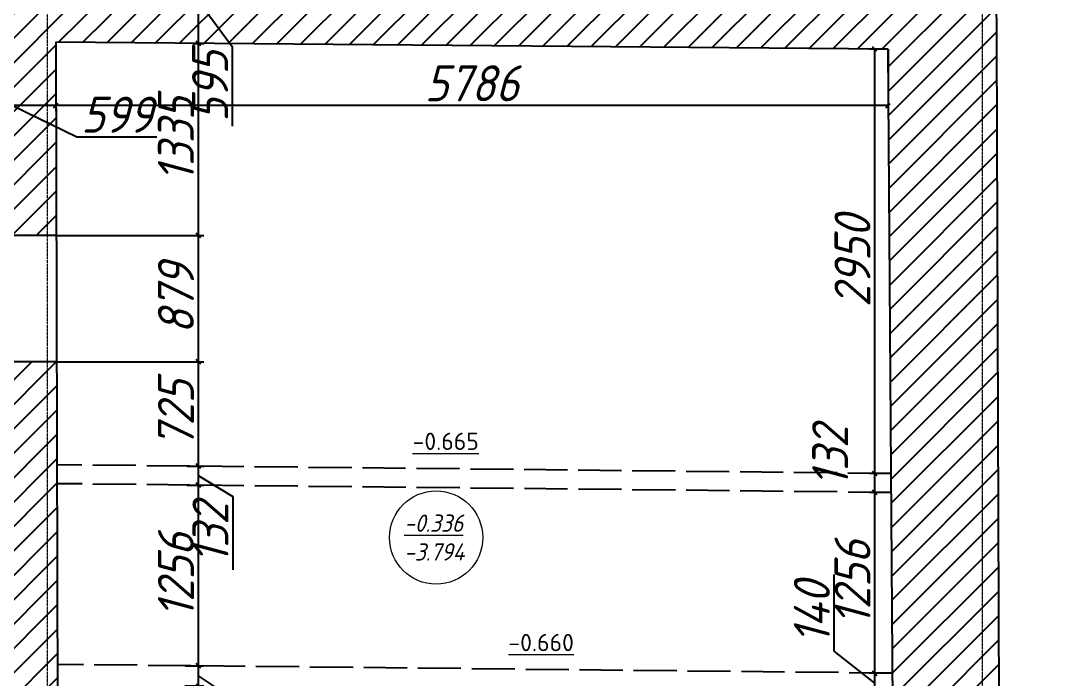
# Model space of a CAD drawing. Header units: millimetres. Extents: x 504091 to 2165846, y 135022 to 442887.
# Drawn here: x 615527 to 622646, y 297251 to 301833 of the extents above; entities that cross this region are included whole.
import ezdxf

# ---------------------------------------------------------------- set-up
doc = ezdxf.new("R2010")
doc.units = ezdxf.units.MM
for name, pattern in [('ACAD_ISO02W100', [15, 12, -3]), ('ADSK_Линия сетки', [25, 20, -2.5, 0, -2.5]), ('осеваяX2', [4, 2.5, -0.5, 0.5, -0.5])]:
    doc.linetypes.add(name, pattern=pattern)
doc.layers.get('Defpoints').update_dxf_attribs({"color": 255})
for name, color, linetype in [('Балки', 140, 'ACAD_ISO02W100'), ('Контур', 7, 'Continuous'), ('Штриховка', 252, 'Continuous')]:
    doc.layers.add(name, color=color, linetype=linetype)
for name, color, linetype, lineweight in [('Оси', 165, 'осеваяX2', 13), ('отметки', 7, 'Continuous', 20), ('размеры', 7, 'Continuous', 9)]:
    doc.layers.add(name, color=color, linetype=linetype, lineweight=lineweight)
doc.styles.add('ISOCPEUR', font='isocpeur.ttf', dxfattribs={"width": 0.9, "oblique": 15, "height": 250})
doc.dimstyles.new('GENPLAN 1000', dxfattribs={"dimscale": 10, "dimtxt": 13, "dimasz": 3, "dimexe": 4, "dimexo": 0, "dimgap": 3, "dimtad": 1, "dimdec": 0, "dimzin": 0, "dimtxsty": 'ISOCPEUR', "dimblk1": 'OBLIQUE', "dimblk2": 'OBLIQUE', "dimsah": 1, "dimcen": -1, "dimaunit": 1, "dimadec": 3, "dimazin": 0, "dimtfac": 0.75, "dimtdec": 0, "dimtix": 1, "dimtmove": 1, "dimatfit": 3, "dimfxl": 0, "dimtvp": 0.6, "dimarcsym": 0})

# ---------------------------------------------------------------- blocks, each defined once
blk = doc.blocks.new('_Oblique')
at = {"color": 0, "linetype": 'ByBlock', "lineweight": -2}
blk.add_line((-0.5, -0.5), (0.5, 0.5), dxfattribs=at)
blk = doc.blocks.new('*D234')
at = {"layer": 'Defpoints', "color": 0, "lineweight": 20, "ltscale": 0.03, "transparency": 16777216}
for p in [(616737.9, 302267.9), (616726.9, 301673.3), (616762.6, 301673.3)]:
    blk.add_point(p, dxfattribs=at)
at = {"layer": 'размеры', "color": 0, "lineweight": -2, "ltscale": 0.03, "transparency": 16777216}
for p, q in [((616737.9, 302267.9), (616802.6, 302267.9)), ((616762.6, 302267.9), (616762.6, 301673.3)), ((616762.6, 301970.6), (616999.7, 301652.6)), ((616726.9, 301673.3), (616802.6, 301673.3)), ((616999.7, 301652.6), (616999.7, 301098.1))]:
    blk.add_line(p, q, dxfattribs=at)
at = {"layer": 'размеры', "color": 0, "lineweight": -2, "ltscale": 0.03, "transparency": 16777216, "xscale": 30, "yscale": 30, "zscale": 30}
for p, rotation in [((616762.6, 302267.9), 90), ((616762.6, 301673.3), 270)]:
    blk.add_blockref('_Oblique', p, dxfattribs=dict(at, rotation=rotation))
at = {"layer": 'размеры', "color": 0, "ltscale": 0.03, "transparency": 16777216, "insert": (616844.7, 301375.3), "char_height": 250, "attachment_point": 5, "rotation": 90, "style": 'ISOCPEUR'}
blk.add_mtext('595', dxfattribs=at)
blk = doc.blocks.new('*D235')
at = {"layer": 'Defpoints', "color": 0, "lineweight": 20, "ltscale": 0.03, "transparency": 16777216}
for p in [(616726.9, 301673.3), (615775.6, 300338.5), (616762.6, 300338.5)]:
    blk.add_point(p, dxfattribs=at)
at = {"layer": 'размеры', "color": 0, "lineweight": -2, "ltscale": 0.03, "transparency": 16777216}
for p, q in [((616726.9, 301673.3), (616802.6, 301673.3)), ((616762.6, 301673.3), (616762.6, 300338.5)), ((615775.6, 300338.5), (616802.6, 300338.5))]:
    blk.add_line(p, q, dxfattribs=at)
at = {"layer": 'размеры', "color": 0, "lineweight": -2, "ltscale": 0.03, "transparency": 16777216, "xscale": 30, "yscale": 30, "zscale": 30}
for p, rotation in [((616762.6, 301673.3), 90), ((616762.6, 300338.5), 270)]:
    blk.add_blockref('_Oblique', p, dxfattribs=dict(at, rotation=rotation))
at = {"layer": 'размеры', "color": 0, "ltscale": 0.03, "transparency": 16777216, "insert": (616607.6, 301005.9), "char_height": 250, "attachment_point": 5, "rotation": 90, "style": 'ISOCPEUR'}
blk.add_mtext('1335', dxfattribs=at)
blk = doc.blocks.new('*D236')
at = {"layer": 'Defpoints', "color": 0, "lineweight": 20, "ltscale": 0.03, "transparency": 16777216}
for p in [(615775.6, 300338.5), (615778.1, 299460), (616762.6, 299460)]:
    blk.add_point(p, dxfattribs=at)
at = {"layer": 'размеры', "color": 0, "lineweight": -2, "ltscale": 0.03, "transparency": 16777216}
for p, q in [((615775.6, 300338.5), (616802.6, 300338.5)), ((616762.6, 300338.5), (616762.6, 299460)), ((615778.1, 299460), (616802.6, 299460))]:
    blk.add_line(p, q, dxfattribs=at)
at = {"layer": 'размеры', "color": 0, "lineweight": -2, "ltscale": 0.03, "transparency": 16777216, "xscale": 30, "yscale": 30, "zscale": 30}
for p, rotation in [((616762.6, 300338.5), 90), ((616762.6, 299460), 270)]:
    blk.add_blockref('_Oblique', p, dxfattribs=dict(at, rotation=rotation))
at = {"layer": 'размеры', "color": 0, "ltscale": 0.03, "transparency": 16777216, "insert": (616607.6, 299899.2), "char_height": 250, "attachment_point": 5, "rotation": 90, "style": 'ISOCPEUR'}
blk.add_mtext('879', dxfattribs=at)
blk = doc.blocks.new('*D237')
at = {"layer": 'Defpoints', "color": 0, "lineweight": 20, "ltscale": 0.03, "transparency": 16777216}
for p in [(615778.1, 299460), (616685.8, 298734.9), (616762.6, 298734.9)]:
    blk.add_point(p, dxfattribs=at)
at = {"layer": 'размеры', "color": 0, "lineweight": -2, "ltscale": 0.03, "transparency": 16777216}
for p, q in [((615778.1, 299460), (616802.6, 299460)), ((616762.6, 299460), (616762.6, 298734.9)), ((616685.8, 298734.9), (616802.6, 298734.9))]:
    blk.add_line(p, q, dxfattribs=at)
at = {"layer": 'размеры', "color": 0, "lineweight": -2, "ltscale": 0.03, "transparency": 16777216, "xscale": 30, "yscale": 30, "zscale": 30}
for p, rotation in [((616762.6, 299460), 90), ((616762.6, 298734.9), 270)]:
    blk.add_blockref('_Oblique', p, dxfattribs=dict(at, rotation=rotation))
at = {"layer": 'размеры', "color": 0, "ltscale": 0.03, "transparency": 16777216, "insert": (616607.6, 299097.4), "char_height": 250, "attachment_point": 5, "rotation": 90, "style": 'ISOCPEUR'}
blk.add_mtext('725', dxfattribs=at)
blk = doc.blocks.new('*D238')
at = {"layer": 'Defpoints', "color": 0, "lineweight": 20, "ltscale": 0.03, "transparency": 16777216}
for p in [(616685.8, 298734.9), (616684.4, 298603.1), (616762.6, 298603.1)]:
    blk.add_point(p, dxfattribs=at)
at = {"layer": 'размеры', "color": 0, "lineweight": -2, "ltscale": 0.03, "transparency": 16777216}
for p, q in [((616685.8, 298734.9), (616802.6, 298734.9)), ((616762.6, 298734.9), (616762.6, 298603.1)), ((616762.6, 298669), (617002.6, 298522.6)), ((616684.4, 298603.1), (616802.6, 298603.1)), ((617002.6, 298522.6), (617002.6, 298013.1))]:
    blk.add_line(p, q, dxfattribs=at)
at = {"layer": 'размеры', "color": 0, "lineweight": -2, "ltscale": 0.03, "transparency": 16777216, "xscale": 30, "yscale": 30, "zscale": 30}
for p, rotation in [((616762.6, 298734.9), 90), ((616762.6, 298603.1), 270)]:
    blk.add_blockref('_Oblique', p, dxfattribs=dict(at, rotation=rotation))
at = {"layer": 'размеры', "color": 0, "ltscale": 0.03, "transparency": 16777216, "insert": (616847.6, 298267.8), "char_height": 250, "attachment_point": 5, "rotation": 90, "style": 'ISOCPEUR'}
blk.add_mtext('132', dxfattribs=at)
blk = doc.blocks.new('*D239')
at = {"layer": 'Defpoints', "color": 0, "lineweight": 20, "ltscale": 0.03, "transparency": 16777216}
for p in [(616684.4, 298603.1), (616671.2, 297347.1), (616762.6, 297347.1)]:
    blk.add_point(p, dxfattribs=at)
at = {"layer": 'размеры', "color": 0, "lineweight": -2, "ltscale": 0.03, "transparency": 16777216}
for p, q in [((616684.4, 298603.1), (616802.6, 298603.1)), ((616762.6, 298603.1), (616762.6, 297347.1)), ((616671.2, 297347.1), (616802.6, 297347.1))]:
    blk.add_line(p, q, dxfattribs=at)
at = {"layer": 'размеры', "color": 0, "lineweight": -2, "ltscale": 0.03, "transparency": 16777216, "xscale": 30, "yscale": 30, "zscale": 30}
for p, rotation in [((616762.6, 298603.1), 90), ((616762.6, 297347.1), 270)]:
    blk.add_blockref('_Oblique', p, dxfattribs=dict(at, rotation=rotation))
at = {"layer": 'размеры', "color": 0, "ltscale": 0.03, "transparency": 16777216, "insert": (616607.6, 297975.1), "char_height": 250, "attachment_point": 5, "rotation": 90, "style": 'ISOCPEUR'}
blk.add_mtext('1256', dxfattribs=at)
blk = doc.blocks.new('*D240')
at = {"layer": 'Defpoints', "color": 0, "lineweight": 20, "ltscale": 0.03, "transparency": 16777216}
for p in [(616671.2, 297347.1), (616669.7, 297207.4), (616762.6, 297207.4)]:
    blk.add_point(p, dxfattribs=at)
at = {"layer": 'размеры', "color": 0, "lineweight": -2, "ltscale": 0.03, "transparency": 16777216}
for p, q in [((616671.2, 297347.1), (616802.6, 297347.1)), ((616762.6, 297347.1), (616762.6, 297207.4)), ((616762.6, 297277.2), (617011.5, 297111)), ((616669.7, 297207.4), (616802.6, 297207.4)), ((617011.5, 297111), (617011.5, 296579))]:
    blk.add_line(p, q, dxfattribs=at)
at = {"layer": 'размеры', "color": 0, "lineweight": -2, "ltscale": 0.03, "transparency": 16777216, "xscale": 30, "yscale": 30, "zscale": 30}
for p, rotation in [((616762.6, 297347.1), 90), ((616762.6, 297207.4), 270)]:
    blk.add_blockref('_Oblique', p, dxfattribs=dict(at, rotation=rotation))
at = {"layer": 'размеры', "color": 0, "ltscale": 0.03, "transparency": 16777216, "insert": (616856.5, 296845), "char_height": 250, "attachment_point": 5, "rotation": 90, "style": 'ISOCPEUR'}
blk.add_mtext('140', dxfattribs=at)
blk = doc.blocks.new('*D251')
at = {"layer": 'Defpoints', "color": 0, "lineweight": 20, "ltscale": 0.03, "transparency": 16777216}
for p in [(621465.9, 297295.4), (621589, 297295.4), (621589.9, 297155.7)]:
    blk.add_point(p, dxfattribs=at)
at = {"layer": 'размеры', "color": 0, "lineweight": -2, "ltscale": 0.03, "transparency": 16777216}
for p, q in [((621183.3, 297449.5), (621183.3, 297981.5)), ((621465.9, 297225.6), (621183.3, 297449.5)), ((621589, 297295.4), (621425.9, 297295.4)), ((621465.9, 297155.7), (621465.9, 297295.4)), ((621589.9, 297155.7), (621425.9, 297155.7))]:
    blk.add_line(p, q, dxfattribs=at)
at = {"layer": 'размеры', "color": 0, "lineweight": -2, "ltscale": 0.03, "transparency": 16777216, "xscale": 30, "yscale": 30, "zscale": 30}
for p, rotation in [((621465.9, 297295.4), 90), ((621465.9, 297155.7), 270)]:
    blk.add_blockref('_Oblique', p, dxfattribs=dict(at, rotation=rotation))
at = {"layer": 'размеры', "color": 0, "ltscale": 0.03, "transparency": 16777216, "insert": (621028.3, 297715.5), "char_height": 250, "attachment_point": 5, "rotation": 90, "style": 'ISOCPEUR'}
blk.add_mtext('140', dxfattribs=at)
blk = doc.blocks.new('*D252')
at = {"layer": 'Defpoints', "color": 0, "lineweight": 20, "ltscale": 0.03, "transparency": 16777216}
for p in [(621465.9, 298551.6), (621580, 298551.6), (621589, 297295.4)]:
    blk.add_point(p, dxfattribs=at)
at = {"layer": 'размеры', "color": 0, "lineweight": -2, "ltscale": 0.03, "transparency": 16777216}
for p, q in [((621580, 298551.6), (621425.9, 298551.6)), ((621465.9, 297295.4), (621465.9, 298551.6)), ((621589, 297295.4), (621425.9, 297295.4))]:
    blk.add_line(p, q, dxfattribs=at)
at = {"layer": 'размеры', "color": 0, "lineweight": -2, "ltscale": 0.03, "transparency": 16777216, "xscale": 30, "yscale": 30, "zscale": 30}
for p, rotation in [((621465.9, 298551.6), 90), ((621465.9, 297295.4), 270)]:
    blk.add_blockref('_Oblique', p, dxfattribs=dict(at, rotation=rotation))
at = {"layer": 'размеры', "color": 0, "ltscale": 0.03, "transparency": 16777216, "insert": (621310.9, 297923.5), "char_height": 250, "attachment_point": 5, "rotation": 90, "style": 'ISOCPEUR'}
blk.add_mtext('1256', dxfattribs=at)
blk = doc.blocks.new('*D253')
at = {"layer": 'Defpoints', "color": 0, "lineweight": 20, "ltscale": 0.03, "transparency": 16777216}
for p in [(621465.9, 298683.5), (621579.1, 298683.5), (621580, 298551.6)]:
    blk.add_point(p, dxfattribs=at)
at = {"layer": 'размеры', "color": 0, "lineweight": -2, "ltscale": 0.03, "transparency": 16777216}
for p, q in [((621579.1, 298683.5), (621425.9, 298683.5)), ((621465.9, 298551.6), (621465.9, 298683.5)), ((621580, 298551.6), (621425.9, 298551.6))]:
    blk.add_line(p, q, dxfattribs=at)
at = {"layer": 'размеры', "color": 0, "lineweight": -2, "ltscale": 0.03, "transparency": 16777216, "xscale": 30, "yscale": 30, "zscale": 30}
for p, rotation in [((621465.9, 298683.5), 90), ((621465.9, 298551.6), 270)]:
    blk.add_blockref('_Oblique', p, dxfattribs=dict(at, rotation=rotation))
at = {"layer": 'размеры', "color": 0, "ltscale": 0.03, "transparency": 16777216, "insert": (621155.8, 298802.3), "char_height": 250, "attachment_point": 5, "rotation": 90, "style": 'ISOCPEUR'}
blk.add_mtext('132', dxfattribs=at)
blk = doc.blocks.new('*D254')
at = {"layer": 'Defpoints', "color": 0, "lineweight": 20, "ltscale": 0.03, "transparency": 16777216}
for p in [(621465.9, 301633.9), (621558.2, 301633.9), (621579.1, 298683.5)]:
    blk.add_point(p, dxfattribs=at)
at = {"layer": 'размеры', "color": 0, "lineweight": -2, "ltscale": 0.03, "transparency": 16777216}
for p, q in [((621558.2, 301633.9), (621425.9, 301633.9)), ((621465.9, 298683.5), (621465.9, 301633.9)), ((621579.1, 298683.5), (621425.9, 298683.5))]:
    blk.add_line(p, q, dxfattribs=at)
at = {"layer": 'размеры', "color": 0, "lineweight": -2, "ltscale": 0.03, "transparency": 16777216, "xscale": 30, "yscale": 30, "zscale": 30}
for p, rotation in [((621465.9, 301633.9), 90), ((621465.9, 298683.5), 270)]:
    blk.add_blockref('_Oblique', p, dxfattribs=dict(at, rotation=rotation))
at = {"layer": 'размеры', "color": 0, "ltscale": 0.03, "transparency": 16777216, "insert": (621310.9, 300158.7), "char_height": 250, "attachment_point": 5, "rotation": 90, "style": 'ISOCPEUR'}
blk.add_mtext('2950', dxfattribs=at)
blk = doc.blocks.new('*D262')
at = {"layer": 'Defpoints', "color": 0, "lineweight": 20, "ltscale": 0.03, "transparency": 16777216}
for p in [(615771.8, 301681.1), (621558.2, 301633.9), (615771.8, 301241.1)]:
    blk.add_point(p, dxfattribs=at)
at = {"layer": 'размеры', "color": 0, "lineweight": -2, "ltscale": 0.03, "transparency": 16777216}
for p, q in [((615771.8, 301681.1), (615771.8, 301201.1)), ((621558.2, 301633.9), (621558.2, 301201.1)), ((621558.2, 301241.1), (615771.8, 301241.1))]:
    blk.add_line(p, q, dxfattribs=at)
at = {"layer": 'размеры', "color": 0, "lineweight": -2, "ltscale": 0.03, "transparency": 16777216, "xscale": 30, "yscale": 30, "zscale": 30, "rotation": 180}
blk.add_blockref('_Oblique', (615771.8, 301241.1), dxfattribs=at)
at = {"layer": 'размеры', "color": 0, "lineweight": -2, "ltscale": 0.03, "transparency": 16777216, "xscale": 30, "yscale": 30, "zscale": 30}
blk.add_blockref('_Oblique', (621558.2, 301241.1), dxfattribs=at)
at = {"layer": 'размеры', "color": 0, "ltscale": 0.03, "transparency": 16777216, "insert": (618665, 301396.1), "char_height": 250, "attachment_point": 5, "style": 'ISOCPEUR'}
blk.add_mtext('5786', dxfattribs=at)
blk = doc.blocks.new('*D263')
at = {"layer": 'Defpoints', "color": 0, "lineweight": 20, "ltscale": 0.03, "transparency": 16777216}
for p in [(615172.9, 301686.6), (615771.8, 301681.1), (615172.9, 301241.1)]:
    blk.add_point(p, dxfattribs=at)
at = {"layer": 'размеры', "color": 0, "lineweight": -2, "ltscale": 0.03, "transparency": 16777216}
for p, q in [((615172.9, 301686.6), (615172.9, 301201.1)), ((615771.8, 301681.1), (615771.8, 301201.1)), ((615771.8, 301241.1), (615172.9, 301241.1)), ((615472.4, 301241.1), (615919.3, 301023)), ((615919.3, 301023), (616473.8, 301023))]:
    blk.add_line(p, q, dxfattribs=at)
at = {"layer": 'размеры', "color": 0, "lineweight": -2, "ltscale": 0.03, "transparency": 16777216, "xscale": 30, "yscale": 30, "zscale": 30, "rotation": 180}
blk.add_blockref('_Oblique', (615172.9, 301241.1), dxfattribs=at)
at = {"layer": 'размеры', "color": 0, "lineweight": -2, "ltscale": 0.03, "transparency": 16777216, "xscale": 30, "yscale": 30, "zscale": 30}
blk.add_blockref('_Oblique', (615771.8, 301241.1), dxfattribs=at)
at = {"layer": 'размеры', "color": 0, "ltscale": 0.03, "transparency": 16777216, "insert": (616196.6, 301178), "char_height": 250, "attachment_point": 5, "style": 'ISOCPEUR'}
blk.add_mtext('599', dxfattribs=at)
blk = doc.blocks.new('оси')
at = {"layer": 'Оси', "linetype": 'ADSK_Линия сетки'}
for p, q in [((55350, -2196.5), (55350, 46378)), ((61850, -2196.5), (61850, 46378))]:
    blk.add_line(p, q, dxfattribs=at)

msp = doc.modelspace()

# ---------------------------------------------------------------- hatches: boundary and pattern name
at = {"layer": 'Штриховка', "ltscale": 0.03}
h = msp.add_hatch(dxfattribs=at)
h.set_pattern_fill('_USER', color=256, scale=120, angle=45, pattern_type=0)
h.set_pattern_definition([(45, (592694.78, 283676.1), (-84.8528, 84.8528), [])])
h.paths.add_polyline_path([(592787.6397, 283908.4079), (592642.794, 283909.2875), (592641.9206, 283558.2902), (592498.333, 283559.1622), (592498.614, 283302.7289), (592783.9634, 283303.0416)], flags=17)
h.paths.add_polyline_path([(620824.0138, 307295.056), (620674.0436, 307298.0489), (620662.5105, 306720.1371), (620812.4807, 306717.1443)], flags=17)
h.paths.add_polyline_path([(612646.7372, 308113.2191), (613525.8437, 308114.325), (613525.3023, 308544.6449), (613524.7319, 308998.0477), (611882.1579, 308997.7993), (611928.1288, 300770.1047), (611834.3621, 300768.1833), (611834.5178, 300563.5691), (612653.8652, 300585.01), (612651.1533, 301696.5656), (613770.6406, 301692.1388), (613774.5255, 302287.2422), (612654.0573, 302294.5567)])
h.paths.add_polyline_path([(605972.9186, 285704.39), (606234.5105, 285707.1371), (606232.7661, 285873.2484), (606229.8208, 286153.7083), (604567.8886, 286157.8516), (604641.4795, 280866.0745), (605459.014, 280786.8716), (605458.3044, 280952.1559), (606406.8458, 280955.1563), (606406.3328, 281117.3214), (605462.649, 281114.3364), (605450.3713, 285264.1905), (605977.4834, 285269.7261)], flags=17)
h.paths.add_polyline_path([(597882.2773, 283842.1373), (596845.3536, 283831.7551), (596845.6578, 283305.2406), (592783.9634, 283303.0416), (592498.614, 283302.7289), (592498.6309, 283287.2885), (587493.8511, 283295.9883), (587493.852, 283296.3061), (587203.8114, 283297.1371), (585035.5866, 283297.1371), (585035.2985, 283831.0864), (584069.2067, 283821.6414), (584078.0162, 282872.2637), (582665.5907, 282870.8938), (582684.5739, 284233.46), (579987.4423, 284263.0447), (579986.9313, 284113.0412), (582532.4926, 284085.1192), (582513.4844, 282720.7462), (584079.4081, 282722.265), (584082.6558, 282372.268), (584519.3706, 282372.6916), (584539.5257, 282212.7111), (584579.2153, 282532.7497), (584599.3705, 282372.7692), (585036.0853, 282373.1928), (585035.7476, 282998.8465), (596845.8311, 283005.2407), (596846.1574, 282440.4025), (597333.2845, 282446.2363), (597355.1991, 282286.4873), (597391.3642, 282606.9434), (597413.2788, 282447.1943), (597900.4059, 282453.0282), (597896.4911, 282753.0028), (598972.4675, 282765.8888), (598985.9362, 284149.1172), (601323.1136, 284150.5432), (601322.7586, 284300.543), (598837.3887, 284299.0266), (598824.3907, 282964.1297), (597893.8812, 282952.9859)])
h.paths.add_polyline_path([(594673.4558, 285763.5232), (588649.4184, 285761.3606), (588649.5323, 285444.2494), (592496.2347, 285473.8256), (592496.5324, 285202.1657), (592646.009, 285201.2579), (592645.2513, 284896.7628), (592525.2143, 284882.0614), (592765.1389, 284851.4643), (592645.102, 284836.7629), (592644.3443, 284532.2678), (592497.2656, 284533.161), (592497.4979, 284321.1733), (592643.8168, 284320.2847), (592642.9433, 283969.2874), (592522.9064, 283954.586), (592787.7151, 283920.8155), (592796.9395, 285439.7763), (594674.1739, 285443.9948)])
h.paths.add_polyline_path([(587832.4829, 285761.0673), (587613.5167, 285760.9887), (586809.515, 285760.7001), (586812.4264, 285435.8994), (587209.9499, 285439.4627), (587203.8114, 283297.1371), (587493.852, 283296.3061), (587499.9812, 285435.4108), (587834.967, 285437.9864)])
h.paths.add_polyline_path([(585054.9295, 287077.9351), (584849.0508, 287078.2721), (584849.4291, 287309.3534), (584713.5695, 287309.5758), (584713.6133, 287336.2873), (584420.0727, 287337.0316), (584419.6704, 287178.3664), (584271.0179, 287178.7433), (584268.3728, 286135.497), (576811.1233, 286148.718), (576807.4341, 285874.4917), (576647.1796, 285856.6458), (576966.6125, 285812.3449), (576806.358, 285794.499), (576802.6688, 285520.2727), (577102.696, 285520.2727), (577063.8513, 282632.8169), (579981.7845, 282602.0822), (579982.8064, 282902.0881), (577367.8715, 282929.6312), (577402.7231, 285520.2727), (584054.184, 285440.5887), (584056.3557, 285206.549), (585034.551, 285216.1124), (585034.441, 285419.9623), (585493.5032, 285424.0771), (585490.4901, 285760.2265), (585052.7721, 285760.0694)])
h.paths.add_polyline_path([(603411.7263, 286160.7341), (597616.8793, 286175.1812), (597612.1328, 287223.674), (597453.8968, 287222.9577), (597453.247, 287366.4968), (597171.3201, 287365.2205), (597171.3681, 287344.7782), (596998.5375, 287344.3722), (596998.9883, 287152.5189), (596830.692, 287152.1235), (596833.9528, 285764.2989), (596186.475, 285764.0664), (596187.1867, 285447.3948), (596844.4194, 285448.8718), (596844.598, 285139.7776), (597864.8028, 285181.115), (597861.3382, 285446.5954), (601955.1216, 285452.57), (603198.1506, 285444.7571), (603198.1506, 284174.0204), (603318.1506, 284159.0204), (603198.1506, 284144.0204), (603198.1506, 282874.5452), (601326.1434, 282870.1155), (601326.8533, 282570.1163), (603008.8948, 282574.0965), (603041.9257, 278038.3508), (604586.5105, 278032.7333), (604586.5105, 277503.9313), (608542.8616, 277543.7744), (615386.5943, 277611.0375), (615381.3272, 274221.1371), (615081.3268, 274221.1371), (615080.6285, 273771.6626), (615240.5972, 273751.4141), (615080.5663, 273731.6627), (615079.9301, 273322.1881), (622586.8826, 273306.2118), (622578.7968, 274954.2397), (622268.3862, 274955.6002), (621671.6891, 274958.2153), (621668.3079, 274186.7229), (620471.2491, 274191.594), (620479.9368, 279415.7692), (620209.5012, 279415.8508), (620209.4481, 279239.7183), (620322.3243, 279238.6209), (620324.6562, 275652.0752), (620003.4728, 275652.34), (620003.2667, 275402.3401), (620324.6562, 275402.0751), (620324.6562, 274221.1371), (619286.5105, 274221.1371), (619286.5105, 274498.1415), (619036.5105, 274498.1415), (619036.5105, 274221.1371), (615928.17, 274221.1371), (615931.9829, 278521.119), (615394.288, 278515.79), (615397.6223, 278179.3634), (612880.5105, 278159.2867), (612880.5105, 279805.1371), (612727.5105, 279805.1371), (612727.5105, 279742.1371), (612326.957, 279742.1371), (612281.522, 278154.5091), (608784.8283, 278148.7792), (608787.126, 279790.1371), (608647.5105, 279790.1371), (608647.5105, 279728.1371), (608241.8877, 279728.1371), (608258.4837, 277956.1398), (606764.3553, 277891.3613), (606760.7402, 278128.0418), (605470.5144, 278108.3349), (605463.1999, 279811.9383), (604656.1065, 279814.2744), (604671.7627, 278688.4669), (603466.0882, 278695.8637)])
h.paths.add_polyline_path([(597598.5625, 290221.3067), (597452.3581, 290220.6448), (597451.6134, 290385.1432), (597164.6156, 290383.844), (597164.3499, 290331.8181), (597007.2141, 290331.4489), (597007.5477, 290189.4779), (596823.5567, 290189.0456), (596825.7369, 289261.1165), (596994.0331, 289261.512), (596994.4655, 289077.4942), (597027.2964, 289077.5713), (597167.2961, 289077.9002), (597167.3836, 289040.6301), (597445.6625, 289041.8899), (597445.0236, 289183.0252), (597603.2595, 289183.7415)])
h.paths.add_polyline_path([(597584.7933, 293262.8729), (597420.3908, 293262.1287), (597419.7386, 293406.1868), (597157.1294, 293404.9979), (597157.1392, 293400.8176), (597016.9447, 293400.4883), (597017.4498, 293185.5176), (596816.5175, 293185.0455), (596818.4298, 292371.1205), (597002.4208, 292371.5528), (597002.9989, 292125.5072), (597160.1347, 292125.8764), (597160.2575, 292073.6214), (597443.9638, 292074.9057), (597443.3004, 292221.4681), (597589.5048, 292222.13)])
h.paths.add_polyline_path([(597570.8741, 296337.5765), (597416.4868, 296336.8776), (597415.8844, 296469.9341), (597132.2516, 296468.6501), (597132.3593, 296422.8111), (597002.6648, 296422.5064), (597002.9889, 296284.5612), (596809.2361, 296284.106), (596811.5551, 295297.1067), (597012.4875, 295297.5788), (597012.8212, 295155.5232), (597153.0157, 295155.8526), (597153.0677, 295133.7265), (597411.9128, 295134.8983), (597411.1467, 295304.1257), (597575.5492, 295304.87)])
h.paths.add_polyline_path([(597559.3105, 298891.9371), (597559.2597, 299345.2415), (597411.2263, 299345.2249), (597411.2084, 299504.6491), (597129.7049, 299504.6175), (597129.7016, 299473.1052), (596998.5081, 299473.1189), (596998.4909, 299308.1181), (596806.7043, 299308.1381), (596806.603, 298334.0786), (596998.1724, 298334.5287), (596998.546, 298175.5155), (597128.2406, 298175.8202), (597128.2702, 298163.1968), (597408.2133, 298164.4641), (597407.5314, 298315.0889), (597561.9188, 298315.7878)])
h.paths.add_polyline_path([(597558.9155, 302411.2416), (597408.3236, 302411.2247), (597408.3061, 302566.9479), (597135.4478, 302566.9173), (597135.4519, 302530.1045), (596989.4969, 302530.1045), (596989.4769, 302337.1182), (596807.0191, 302337.1372), (596806.9186, 301370.1385), (596998.7052, 301370.1185), (596998.6925, 301248.1214), (597129.8861, 301248.1078), (597129.8831, 301219.7076), (597411.0159, 301219.7392), (597410.9987, 301372.423), (597559.0321, 301372.4397)])
h.paths.add_polyline_path([(597558.5758, 305437.6423), (597403.3215, 305437.6249), (597403.3039, 305594.443), (597135.7704, 305594.413), (597135.7656, 305548.1037), (596995.7656, 305548.1182), (596807.3529, 305548.1378), (596807.2537, 304594.1451), (596989.7115, 304594.1261), (596989.6777, 304269.1211), (597135.6327, 304269.106), (597135.6293, 304236.4083), (597408.1187, 304236.4389), (597408.101, 304394.4275), (597558.6929, 304394.4444)])
h.paths.add_polyline_path([(597558.2005, 308780.5518), (586555.8561, 308762.9934), (586558.2503, 308031.6223), (596807.6127, 308047.6325), (596807.5348, 307298.1418), (596995.9475, 307298.1222), (597135.9475, 307298.1077), (597135.9438, 307262.109), (597403.1167, 307262.139), (597403.0988, 307421.9232), (597558.353, 307421.9406)])
h.paths.add_polyline_path([(585629.0396, 308761.5143), (584273.2474, 308759.3506), (584275.2255, 307413.7087), (584427.8758, 307413.9331), (584428.1401, 307234.1578), (584716.3544, 307234.5815), (584716.4407, 307287.2797), (584856.4409, 307287.2797), (585088.0125, 307286.9006), (585089.2279, 308029.3276), (585631.4338, 308030.1745)])
h.paths.add_polyline_path([(585085.1725, 305552.082), (584853.6009, 305552.4611), (584713.6011, 305552.6903), (584713.6528, 305584.3115), (584430.566, 305583.8953), (584430.774, 305442.3769), (584278.1237, 305442.1525), (584279.678, 304384.8251), (584448.661, 304385.0735), (584448.9283, 304203.2285), (584711.3926, 304203.6144), (584711.4941, 304265.6561), (584851.494, 304265.4269), (584907.331, 304265.3355), (584907.4146, 304316.4058), (585083.1492, 304316.1181)])
h.paths.add_polyline_path([(585079.6478, 302177.2384), (584903.9132, 302177.5261), (584904.5006, 302536.3533), (584848.6635, 302536.4447), (584708.6637, 302536.6738), (584708.7387, 302582.4471), (584451.3115, 302582.0686), (584451.5398, 302426.7357), (584282.5568, 302426.4873), (584284.147, 301344.7217), (584450.5256, 301344.9662), (584450.7416, 301197.9913), (584735.4229, 301198.4098), (584735.4672, 301225.5121), (584902.3543, 301225.2389), (584902.3742, 301237.4075), (585078.1087, 301237.1198)])
h.paths.add_polyline_path([(585074.5482, 299062.1322), (584898.8136, 299062.4199), (584899.5191, 299493.3876), (584872.6319, 299493.4316), (584732.6321, 299493.6608), (584732.6893, 299528.5589), (584453.1963, 299528.148), (584453.4129, 299380.8525), (584287.0343, 299380.608), (584288.6064, 298311.1557), (584442.0648, 298311.3813), (584442.309, 298145.2639), (584715.3293, 298145.6653), (584715.3685, 298169.6203), (584855.3683, 298169.3911), (585073.0862, 298169.0347)])
h.paths.add_polyline_path([(585069.385, 295908.1324), (584888.5877, 295908.4284), (584889.4635, 296443.4024), (584852.5429, 296443.4629), (584712.5431, 296443.6921), (584712.6013, 296479.2723), (584444.7586, 296478.8786), (584444.9945, 296318.4469), (584291.5361, 296318.2213), (584292.5105, 295655.3371), (584291.4998, 295256.7058), (584446.4641, 295256.3129), (584446.1107, 295116.9048), (584710.37, 295116.2348), (584710.3985, 295133.6776), (584871.1788, 295133.4144), (584871.3311, 295226.4518), (585068.2685, 295226.1294)])
h.paths.add_polyline_path([(585064.6965, 293044.1352), (584867.759, 293044.4576), (584868.3352, 293396.3797), (584847.5547, 293396.4137), (584707.5545, 293396.4137), (584707.5755, 293409.1993), (584441.7824, 293409.8732), (584441.3991, 293258.7001), (584286.4348, 293259.093), (584283.7891, 292215.6221), (584435.5496, 292215.2374), (584435.1575, 292060.5852), (584721.346, 292059.8596), (584721.3784, 292079.6465), (584861.3782, 292079.4173), (584895.2455, 292079.3619), (584895.4339, 292194.409), (585063.305, 292194.1342)])
h.paths.add_polyline_path([(585059.895, 290111.1234), (584892.0239, 290111.3982), (584892.4198, 290353.2814), (584858.5525, 290353.3368), (584718.5497, 290351.7131), (584430.8264, 290352.4426), (584430.4879, 290218.9197), (584278.7273, 290219.3045), (584276.0311, 289155.9209), (584424.6836, 289155.544), (584424.3315, 289016.6751), (584716.3629, 289015.9347), (584716.4067, 289042.6825), (584852.2662, 289042.46), (584852.4725, 289168.4597), (585058.3513, 289168.1227)])
h.paths.add_polyline_path([(613258.7804, 285980.7369), (614240.5105, 285972.1371), (614240.5105, 285889.3999), (614953.1709, 285883.1572), (614947.9607, 285288.367), (615366.8523, 285284.6975), (615364.293, 280974.781), (614592.5685, 280975.6486), (614592.7779, 280830.3663), (615371.3376, 280831.4887), (615375.4439, 280417.1639), (615924.222, 280422.6028), (615921.1842, 280599.2771), (620038.3312, 280547.2671), (620043.3587, 280945.2469), (615906.799, 280996.8646), (615896.0775, 285281.1704), (619899.188, 285253.4754), (619884.9923, 286084.5706), (615771.7544, 286111.7451), (615778.1107, 288351.0881), (615215.841, 288352.6841), (615209.8724, 286108.1437), (612830.2896, 286126.7052), (612725.6024, 291009.0611), (612195.1495, 290997.6872), (611969.9486, 290992.8584), (611987.1273, 286139.3547), (607427.9046, 286150.7213), (607430.6865, 285885.8286), (607432.4309, 285719.7174), (607671.1199, 285722.2241), (607675.6846, 285287.5602), (608213.9211, 285293.2126), (608218.5936, 281123.0538), (607288.4632, 281120.1117), (607288.9761, 280957.9466), (608230.3418, 280960.9242), (608231.9695, 280787.1371), (608649.5105, 280787.1371), (608649.5105, 280725.1371), (608788.435, 280725.1371), (608788.619, 280856.6145), (610150.246, 280853.473), (610150.5623, 280990.5645), (608777.9144, 280993.7315), (608773.07, 285317.3683), (612363.7624, 285314.8721), (612341.6173, 280985.5093), (611044.8526, 280988.5012), (611044.5363, 280851.4097), (612358.6156, 280848.3778), (612356.6054, 280778.1371), (612728.5105, 280778.1371), (612728.5105, 280702.1371), (612883.3907, 280702.1371), (612883.7772, 280827.9026), (613698.4861, 280829.077), (613698.652, 280976.6536), (612874.9295, 280977.5796), (612900.1314, 285306.3055), (613252.8455, 285303.2158)])
h.paths.add_polyline_path([(619378.1011, 279416.1013), (615941.5105, 279417.1371), (615941.1437, 279438.474), (615385.2382, 279428.9154), (615389.1346, 279035.7676), (615932.4441, 279041.1523), (615932.657, 279281.2982), (619378.0503, 279247.8013)], flags=17)
h.paths.add_polyline_path([(622567.2025, 277317.3782), (622288.3862, 277318.6002), (621682.0454, 277321.2575), (621677.0921, 276191.0601), (622273.7893, 276188.445), (622572.7478, 276187.1348)], flags=17)
h.paths.add_polyline_path([(622539.5936, 282944.5622), (622645.9699, 282943.3033), (622634.4808, 283535.8146), (621693.8663, 283540.2778), (621691.1021, 280924.6857), (621176.5334, 280931.1067), (621171.5037, 280532.9523), (621696.092, 280526.3254), (621687.4485, 278554.1024), (622293.7893, 278551.445), (622561.1535, 278550.2732)])
h.paths.add_polyline_path([(622281.1737, 308999.3716), (614520.5116, 308998.1983), (614521.0806, 308545.8976), (614521.622, 308115.5777), (617024.9137, 308118.727), (617006.2446, 305775.7544), (617338.4354, 305777.01), (617337.6642, 305981.0685), (617207.883, 305980.578), (617224.922, 308118.9786), (620690.5135, 308123.3384), (620688.3399, 308014.4221), (620838.31, 308011.4293), (620840.5433, 308123.3384), (621546.2255, 308123.3384), (621546.2255, 305993.5915), (620798.0411, 305993.5915), (620801.8386, 306183.8777), (620651.8684, 306186.8706), (620648.0111, 305993.5805), (618259.2142, 305984.5517), (618259.9854, 305780.4931), (621546.2255, 305792.914), (621563.1667, 302236.3971), (614638.4263, 302281.6025), (614636.0819, 301688.7166), (615172.9294, 301686.5938), (615176.6742, 300336.8139), (615775.6246, 300338.4756), (615771.7769, 301681.1321), (621558.1932, 301633.9376), (621612.329, 293998.6273), (615793.6458, 294049.9988), (615778.1422, 299459.9557), (615179.1115, 299458.2938), (615183.0526, 298037.7679), (614504.8833, 298023.4633), (614508.2942, 297849.6722), (615193.104, 297863.1123), (615201.178, 293931.0769), (612664.4011, 293925.8679), (612653.951, 297813.2785), (613640.5077, 297832.6408), (613637.1218, 298005.1596), (612660.2097, 297984.5536), (612656.3053, 299584.893), (611835.2462, 299606.2655), (611838.1534, 295785.4557), (611952.9884, 295784.6421), (611966.0852, 292084.3856), (612171.754, 292088.7956), (612702.2069, 292100.1695), (612669.9396, 293605.0419), (615229.7733, 293591.9996), (615225.1885, 291867.8773), (615788.0886, 291866.2795), (615793.4001, 293737.5116), (621655.6923, 293681.5999), (621648.0716, 286072.9226), (620876.1638, 286078.0223), (620874.4827, 285823.5556), (621110.1082, 285812.7841), (621054.6821, 285245.4813), (621695.6637, 285241.0467), (621694.9556, 284571.0477), (622615.2275, 284528.7364), (622584.7961, 286098.126), (622443.7027, 286097.9226), (622439.7713, 288824.1371), (622376.4426, 288824.1371), (622344.5105, 293417.4371), (622313.7105, 301705.7371)])

# ---------------------------------------------------------------- linework, layer by layer
at = {"layer": 'Балки', "color": 3, "ltscale": 25}
for p, q in [((621579.1125, 298683.4752), (615780.1929, 298744.3905)), ((621580.0473, 298551.6387), (615780.5707, 298612.5599)), ((621588.9542, 297295.399), (615784.1706, 297356.3759))]:
    msp.add_line(p, q, dxfattribs=at)
at = {"layer": 'Контур', "ltscale": 15}
for p, q in [((622313.7105, 301705.7371), (622281.1737, 308999.3716)), ((622344.5105, 293417.4371), (622313.7105, 301705.7371)), ((621558.1932, 301633.9376), (615771.7769, 301681.1321)), ((615771.7769, 301681.1321), (615793.6458, 294049.9988)), ((621612.329, 293998.6273), (621558.1932, 301633.9376)), ((615775.6246, 300338.4756), (615176.6742, 300336.8139)), ((615778.1422, 299459.9557), (615179.1115, 299458.2938))]:
    msp.add_line(p, q, dxfattribs=at)
at = {"layer": 'отметки', "ltscale": 0.03}
msp.add_circle((618416.4079, 298238.2201), 324.0062, dxfattribs=at)

# ---------------------------------------------------------------- block references
at = {"layer": 'Штриховка'}
msp.add_blockref('оси', (560365.25, 263237.9486), dxfattribs=at)

# ---------------------------------------------------------------- texts
at = {"layer": 'отметки', "color": 3, "ltscale": 0.03, "style": 'ISOCPEUR'}
for s, p in [('%%u-0.665', (618252.8289, 298847.3121, -665)), ('%%u-0.660', (618918.8289, 297448.3121, -660))]:
    msp.add_text(s, height=120, dxfattribs=at).set_placement(p)
at = {"layer": 'отметки', "ltscale": 0.03, "insert": (618194.4079, 298398.2201), "char_height": 120, "width": 552, "attachment_point": 1, "style": 'ISOCPEUR'}
msp.add_mtext('\\L-0.336\\l\\P{\\C98;-3.794}', dxfattribs=at)

# ---------------------------------------------------------------- dimensions: what is measured, and where the dimension line sits
at = {"layer": 'размеры', "ltscale": 0.03}
for base, p1, p2, picture, middle in [((616762.6398, 301673.3419), (616737.9276, 302267.8967), (616726.9156, 301673.3419), '*D234', (616999.6518, 301622.557)), ((621465.897, 298683.4752), (621580.0473, 298551.6387), (621579.1125, 298683.4752), '*D253', (621310.7598, 298802.2741)), ((616762.6398, 298603.0658), (616685.7616, 298734.8779), (616684.377, 298603.0658), '*D238', (617002.5703, 298492.5841)), ((621465.897, 297295.399), (621589.9447, 297155.7072), (621588.9542, 297295.399), '*D251', (621183.3287, 297479.5422)), ((616762.6398, 297207.3922), (616671.1831, 297347.0582), (616669.716, 297207.3922), '*D240', (617011.4744, 297080.9981))]:
    dim = msp.add_linear_dim(base=base, p1=p1, p2=p2, angle=90, dimstyle='GENPLAN 1000', dxfattribs=at)
    dim.commit()
    dim.dimension.update_dxf_attribs({"geometry": picture, "text_midpoint": middle, "dimtype": 160})
dim = msp.add_linear_dim(base=(615172.9294, 301241.0708), p1=(615771.7769, 301681.1321), p2=(615172.9294, 301686.5938), dimstyle='GENPLAN 1000', dxfattribs=at)
dim.commit()
dim.dimension.update_dxf_attribs({"geometry": '*D263', "text_midpoint": (615949.3471, 301022.9868), "dimtype": 160})
dim = msp.add_linear_dim(base=(615771.7769, 301241.0708), p1=(621558.1932, 301633.9376), p2=(615771.7769, 301681.1321), dimstyle='GENPLAN 1000', dxfattribs=at)
dim.commit()
dim.dimension.update_dxf_attribs({"geometry": '*D262', "text_midpoint": (618664.9851, 301396.0708)})
for base, p1, p2, picture, middle in [((616762.6398, 300338.4756), (616726.9156, 301673.3419), (615775.6246, 300338.4756), '*D235', (616607.6398, 301005.9088)), ((621465.897, 301633.9376), (621579.1125, 298683.4752), (621558.1932, 301633.9376), '*D254', (621310.897, 300158.7064)), ((616762.6398, 299459.9557), (615775.6246, 300338.4756), (615778.1422, 299459.9557), '*D236', (616607.6398, 299899.2157)), ((616762.6398, 298734.8779), (615778.1422, 299459.9557), (616685.7616, 298734.8779), '*D237', (616607.6398, 299097.4168)), ((616762.6398, 297347.0582), (616684.377, 298603.0658), (616671.1831, 297347.0582), '*D239', (616607.6398, 297975.062)), ((621465.897, 298551.6387), (621588.9542, 297295.399), (621580.0473, 298551.6387), '*D252', (621310.897, 297923.5189))]:
    dim = msp.add_linear_dim(base=base, p1=p1, p2=p2, angle=90, dimstyle='GENPLAN 1000', dxfattribs=at)
    dim.commit()
    dim.dimension.update_dxf_attribs({"geometry": picture, "text_midpoint": middle})

doc.saveas('drawing.dxf')
